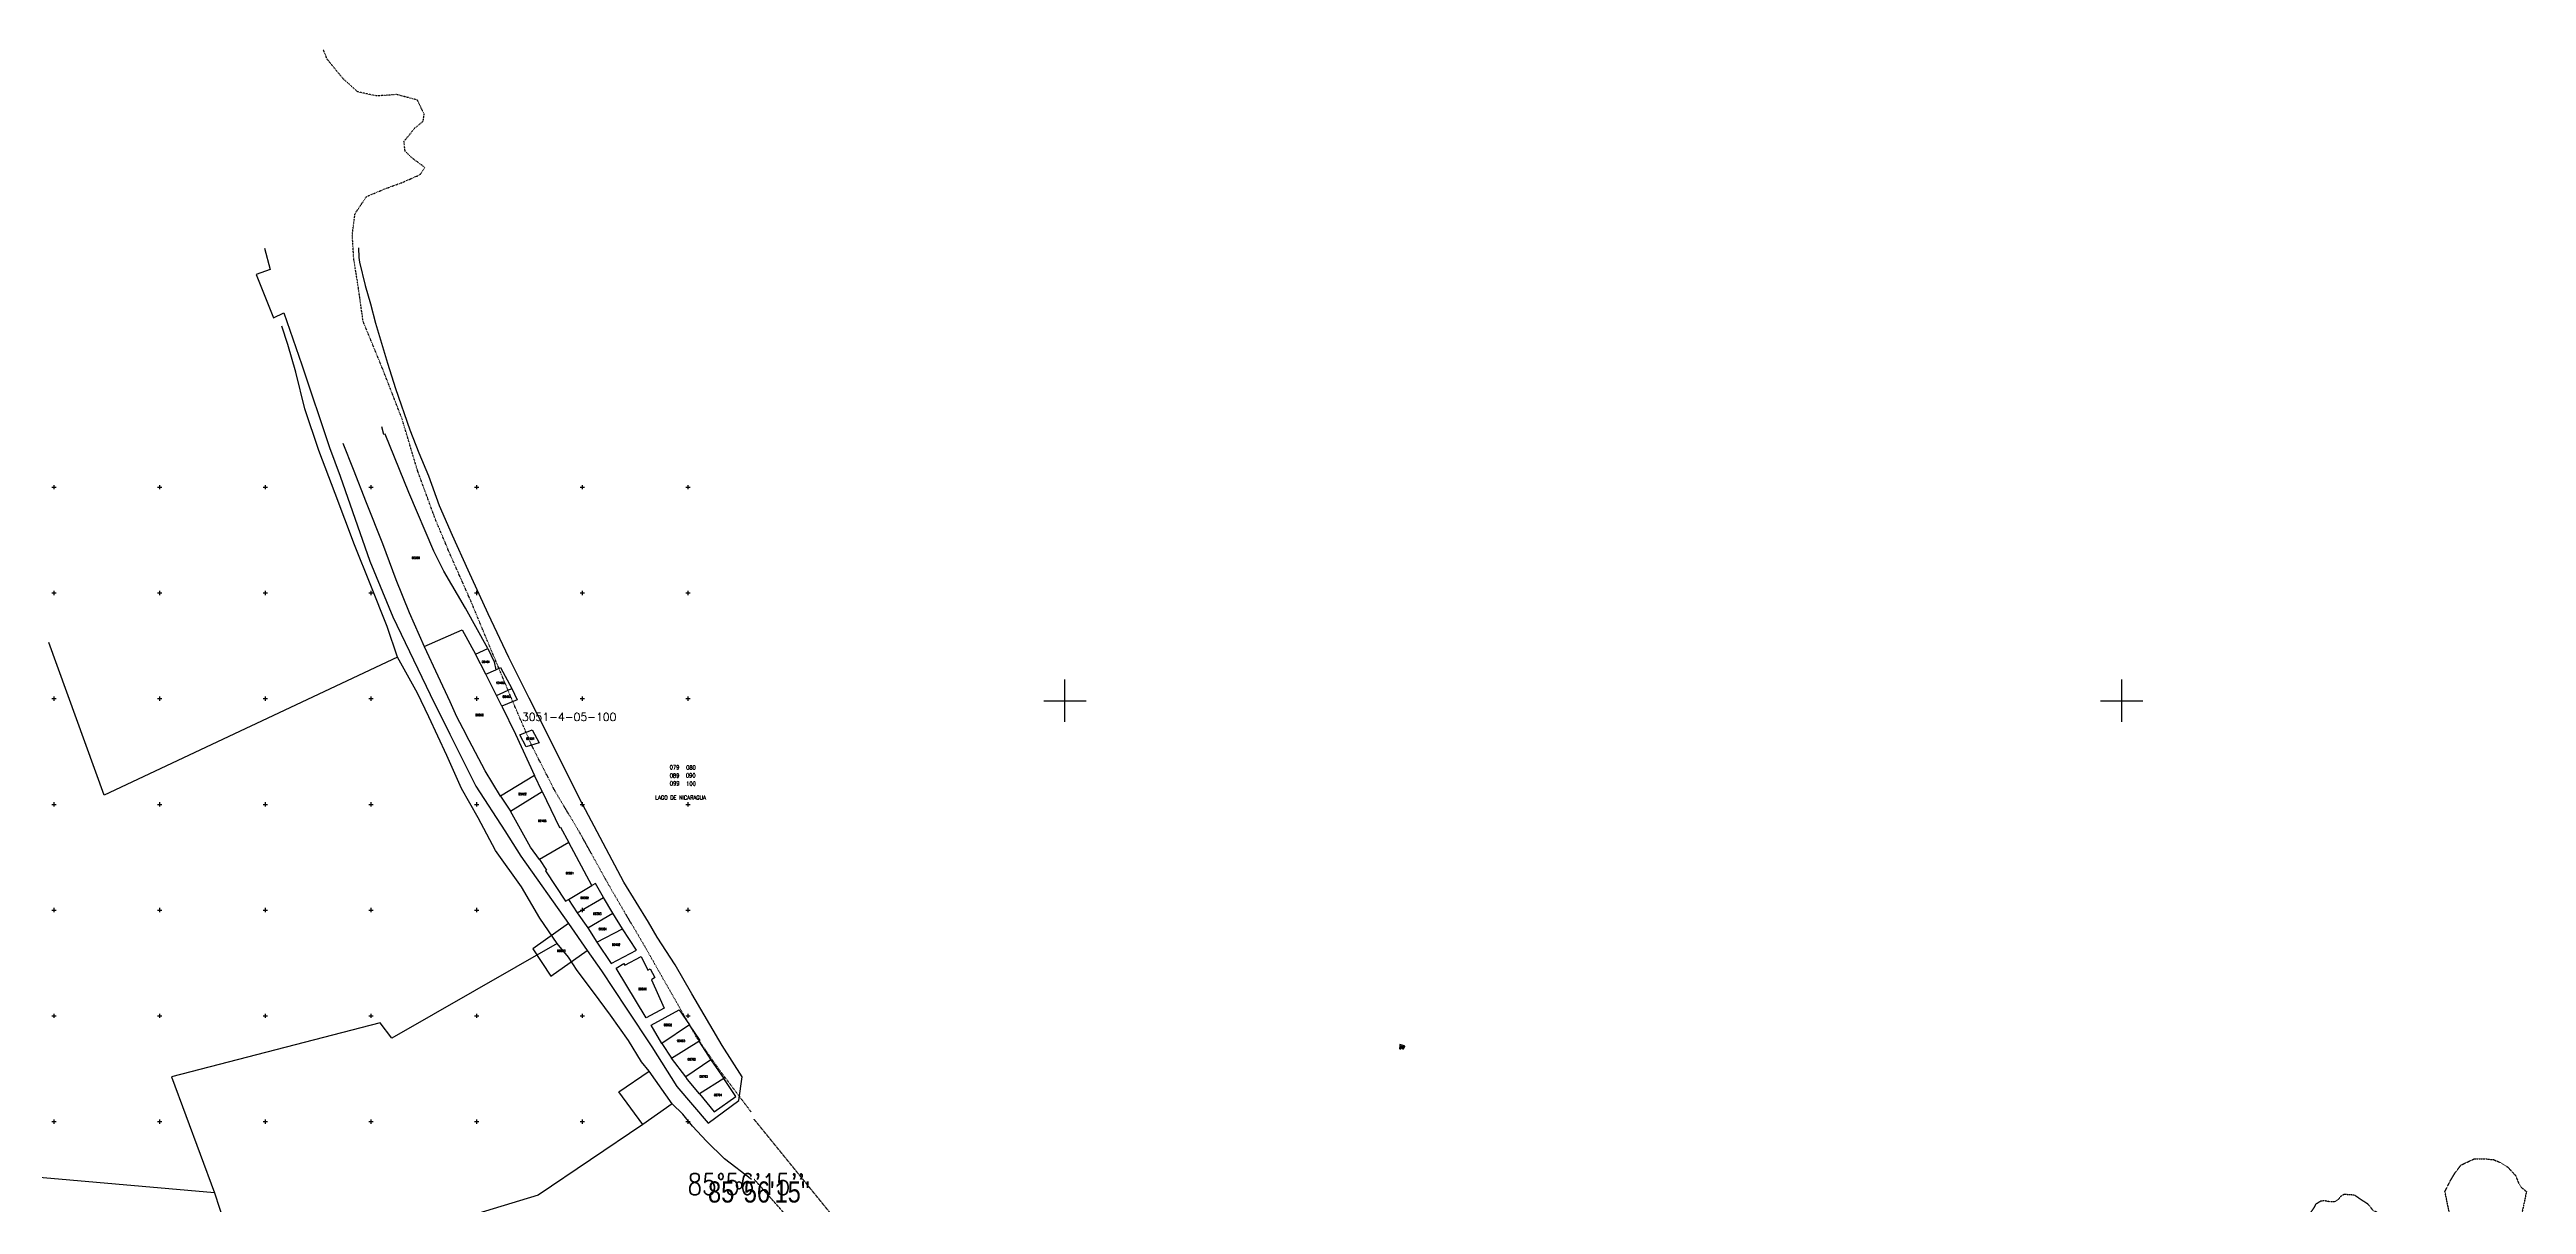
# Model space of a CAD drawing. Header units: metres. Extents: x 619047 to 657292, y 1301217 to 1319844.
# Drawn here: x 650288 to 652632, y 1318752 to 1319844 of the extents above; entities that cross this region are included whole.
import ezdxf
from ezdxf.enums import TextEntityAlignment as Align

# ---------------------------------------------------------------- set-up
doc = ezdxf.new("R2010")
doc.units = ezdxf.units.M
doc.linetypes.add('DIVIDE', pattern=[1.25, 0.5, -0.25, 0, -0.25, 0, -0.25])
doc.linetypes.add('HIDDEN', pattern=[0.375, 0.25, -0.125])
for name, color, linetype in [('10', 7, 'Continuous'), ('2', 1, 'Continuous'), ('3', 7, 'Continuous'), ('42', 7, 'Continuous'), ('44', 7, 'Continuous'), ('5', 7, 'Continuous'), ('6', 7, 'Continuous'), ('7', 7, 'Continuous')]:
    doc.layers.add(name, color=color, linetype=linetype)
doc.styles.add('ROMANS', font='ROMANS', dxfattribs={"height": 0.2})
doc.styles.get("Standard").update_dxf_attribs({"font": 'arial.ttf'})

# ---------------------------------------------------------------- blocks, each defined once
blk = doc.blocks.new('COORD')
at = {"layer": '42', "color": 2, "linetype": 'Continuous'}
for p, q in [((-2, 0), (2, 0)), ((0, -2), (0, 2))]:
    blk.add_line(p, q, dxfattribs=at)
blk = doc.blocks.new('COORD$')
at = {"layer": '42', "color": 2, "linetype": 'Continuous'}
blk.add_blockref('COORD', (0, 0), dxfattribs=at)

msp = doc.modelspace()

# ---------------------------------------------------------------- linework, layer by layer
at = {"color": 1}
for points in [[(651565.05329, 1318899.26997), (651565.40794, 1318899.17597), (651565.76264, 1318899.08214), (651566.67288, 1318901.6837), (651567.19586, 1318901.50099), (651569.01337, 1318900.866), (651569.43878, 1318901.77418), (651567.74961, 1318902.43381), (651567.73328, 1318902.43797), (651565.50966, 1318903.00408), (651565.47425, 1318902.87598), (651565.32941, 1318901.81855)], [(651565.76264, 1318899.08214), (651566.11728, 1318898.98811), (651566.99264, 1318900.85685), (651569.598, 1318900.29475), (651569.70196, 1318900.51815), (651570.06857, 1318901.00628), (651570.24755, 1318901.24492), (651570.14837, 1318901.49605), (651570.02879, 1318901.54335), (651569.43878, 1318901.77418), (651569.01337, 1318900.866), (651566.67288, 1318901.6837)], [(651566.11728, 1318898.98811), (651566.47198, 1318898.89428), (651566.72777, 1318899.40769), (651567.06395, 1318899.94534), (651567.11016, 1318899.97855), (651567.82844, 1318899.72536), (651567.78483, 1318899.53694), (651567.73943, 1318899.41119), (651567.72913, 1318899.37068), (651567.76446, 1318899.31564), (651568.43733, 1318899.09507), (651568.96212, 1318898.89764), (651569.07877, 1318899.29653), (651569.39087, 1318899.8493), (651569.598, 1318900.29475), (651566.99264, 1318900.85685)]]:
    msp.add_lwpolyline(points, close=True, dxfattribs=at)
at = {"layer": '2', "color": 1, "linetype": 'Continuous'}
for p, q in [((650700.3999, 1319253.37866), (650690.7149, 1319272.39166)), ((650715.5919, 1319223.00866), (650728.6419, 1319196.74766)), ((650714.2639, 1319138.03466), (650723.7539, 1319123.92766)), ((650723.7539, 1319123.92766), (650753.8409, 1319142.54666)), ((650753.8409, 1319142.54666), (650746.4329, 1319157.47166)), ((650753.8409, 1319142.54666), (650770.1929, 1319108.33066)), ((650742.8999, 1319089.92166), (650723.7539, 1319123.92766)), ((650779.0719, 1319094.27366), (650751.2659, 1319078.09866)), ((650770.1929, 1319108.33066), (650771.1569, 1319108.84066)), ((650771.1569, 1319108.84066), (650779.0719, 1319094.27366)), ((650800.8279, 1319053.51366), (650779.0719, 1319094.27366)), ((650751.2659, 1319078.09866), (650742.8999, 1319089.92166)), ((650751.2659, 1319078.09866), (650757.9999, 1319068.00066)), ((650757.9999, 1319068.00066), (650756.9849, 1319067.38866)), ((650756.9849, 1319067.38866), (650775.9139, 1319038.81966)), ((650778.7059, 1319040.29966), (650800.8279, 1319053.51366)), ((650804.1259, 1319055.45166), (650800.8279, 1319053.51366)), ((650811.9869, 1319042.30666), (650804.1259, 1319055.45166)), ((650775.9139, 1319038.81966), (650778.7059, 1319040.29966)), ((650778.7059, 1319040.29966), (650787.0229, 1319027.56266)), ((650787.0229, 1319027.56266), (650811.9869, 1319042.30666)), ((650787.0229, 1319027.56266), (650796.8679, 1319013.35466)), ((650796.8679, 1319013.35466), (650820.6149, 1319027.28366)), ((650820.6149, 1319027.28366), (650811.9869, 1319042.30666)), ((650829.6999, 1319012.56566), (650820.6149, 1319027.28366)), ((650778.6129, 1319017.48066), (650796.2629, 1318992.05966)), ((650796.8679, 1319013.35466), (650805.5929, 1319000.05966)), ((650805.5929, 1319000.05966), (650829.6999, 1319012.56566)), ((650805.5929, 1319000.05966), (650819.1139, 1318979.71166)), ((650843.2199, 1318992.42066), (650829.6999, 1319012.56566)), ((650819.1139, 1318979.71166), (650843.2199, 1318992.42066)), ((650823.8009, 1318975.35166), (650831.0049, 1318979.73866)), ((650852.0779, 1318928.30466), (650823.8009, 1318975.35166)), ((650831.0049, 1318979.73866), (650831.9239, 1318978.31766)), ((650831.9239, 1318978.31766), (650847.3509, 1318986.53466)), ((650847.3509, 1318986.53466), (650853.7389, 1318973.33566)), ((650853.7389, 1318973.33566), (650855.8689, 1318974.76366)), ((650855.8689, 1318974.76366), (650860.3629, 1318966.38866)), ((650860.3629, 1318966.38866), (650857.2179, 1318964.24666)), ((650857.2179, 1318964.24666), (650869.2309, 1318937.54266)), ((650869.2309, 1318937.54266), (650852.0779, 1318928.30466)), ((650856.8219, 1318921.50466), (650883.4639, 1318935.94866)), ((650883.4639, 1318935.94866), (650893.1579, 1318921.68966)), ((650866.9299, 1318904.14666), (650856.8219, 1318921.50466)), ((650893.1579, 1318921.68966), (650866.9299, 1318904.14666)), ((650866.9299, 1318904.14666), (650876.3169, 1318890.19266)), ((650876.3169, 1318890.19266), (650902.0919, 1318906.20966)), ((650903.3599, 1318906.92366), (650893.1579, 1318921.68966)), ((650902.0919, 1318906.20966), (650903.3599, 1318906.92366)), ((650902.0919, 1318906.20966), (650913.5209, 1318888.75266)), ((650889.7289, 1318872.68966), (650876.3169, 1318890.19266)), ((650913.5209, 1318888.75266), (650889.7289, 1318872.68966)), ((650913.5209, 1318888.75266), (650925.5609, 1318871.14566)), ((650443.80073, 1318762.85633), (649165.99073, 1318874.61433)), ((650876.84173, 1318846.99233), (650855.03173, 1318877.86533)), ((650891.4129, 1318869.89866), (650889.7289, 1318872.68966)), ((650902.7309, 1318856.35466), (650891.4129, 1318869.89866)), ((650925.5609, 1318871.14566), (650902.7309, 1318856.35466)), ((650937.1409, 1318854.09566), (650925.5609, 1318871.14566)), ((650902.7309, 1318856.35466), (650916.5469, 1318839.36166)), ((650916.5469, 1318839.36166), (650937.1409, 1318854.09566)), ((650443.80073, 1318762.85633), (650453.14273, 1318733.98933))]:
    msp.add_line(p, q, dxfattribs=at)
for points in [[(650491.1139, 1319656.23066), (650496.4829, 1319636.24866), (650483.1779, 1319631.55166), (650499.5559, 1319590.32266), (650509.4049, 1319595.26666), (650526.5069, 1319545.86766), (650552.3959, 1319467.86066), (650562.5009, 1319440.82966), (650590.8329, 1319360.34166), (650612.5129, 1319307.60266), (650647.8959, 1319234.23466), (650666.3509, 1319196.52766)], [(650579.8659, 1319656.73566), (650580.3999, 1319647.38966), (650581.0169, 1319643.17866), (650586.3369, 1319621.16166), (650591.2949, 1319603.61066), (650596.1009, 1319585.24766), (650607.3409, 1319547.71266), (650614.8499, 1319523.46766), (650628.6829, 1319484.51766), (650637.2039, 1319462.86366), (650646.1829, 1319441.00666), (650656.3909, 1319412.80866), (650668.5289, 1319384.86866), (650683.3179, 1319352.01066), (650702.4899, 1319310.93966), (650721.8149, 1319269.56366), (650741.2879, 1319230.98066), (650758.6689, 1319196.85366)], [(650617.03573, 1319269.59633), (650607.17873, 1319298.51233), (650591.66273, 1319337.30733), (650576.15173, 1319375.59333), (650557.77173, 1319424.28333), (650542.49773, 1319464.85833), (650529.26273, 1319504.43033), (650520.63673, 1319538.94733), (650513.08373, 1319565.33633), (650507.37373, 1319582.58533)], [(650565.2949, 1319471.89766), (650574.8369, 1319447.14966), (650587.1339, 1319415.65666), (650602.7959, 1319377.06566), (650615.2499, 1319342.83166), (650627.7999, 1319311.59366), (650642.1809, 1319279.69866), (650677.9749, 1319295.25466), (650690.7149, 1319272.39166), (650702.4939, 1319277.59366), (650681.0919, 1319315.71566), (650660.8629, 1319350.84666), (650651.1269, 1319369.65566), (650627.4599, 1319425.08066), (650605.1659, 1319480.35666), (650604.0989, 1319480.10066), (650601.9029, 1319487.25266)], [(650617.03573, 1319269.59633), (650339.28273, 1319138.92333), (650286.95073, 1319283.23133)], [(650642.1809, 1319279.69866), (650655.1329, 1319251.70966), (650666.3499, 1319227.52366), (650672.8259, 1319213.52866), (650681.6949, 1319196.58166)], [(650768.06373, 1318998.56333), (650751.63573, 1319022.60833), (650734.15273, 1319052.23833), (650709.52273, 1319086.65233), (650693.30073, 1319117.56133), (650677.35673, 1319145.16733), (650663.41673, 1319176.59933), (650646.64773, 1319213.09833), (650635.82073, 1319235.39933), (650617.03573, 1319269.59633)], [(650710.4429, 1319233.35166), (650700.3999, 1319253.37866), (650710.0469, 1319257.51066)], [(650702.4939, 1319277.59366), (650708.3579, 1319265.06966), (650710.0469, 1319257.51066), (650714.3619, 1319259.75266), (650724.9629, 1319239.77766)], [(650724.9629, 1319239.77766), (650730.0109, 1319229.23166), (650715.5919, 1319223.00866), (650710.4429, 1319233.35166), (650724.9629, 1319239.77766)], [(650768.06373, 1318998.56333), (650611.44773, 1318909.09033), (650600.42273, 1318923.50933), (650402.88973, 1318872.66633), (650443.80073, 1318762.85633)], [(650778.6129, 1319017.48066), (650744.9309, 1318993.77166), (650762.0749, 1318967.89166), (650796.2629, 1318992.05966)], [(650855.03173, 1318877.86533), (650847.85573, 1318886.71633), (650835.51973, 1318906.97433), (650818.58573, 1318930.76033), (650802.42673, 1318952.77333), (650787.04173, 1318973.01033), (650778.82373, 1318985.66833), (650768.06373, 1318998.56333)], [(650876.84173, 1318846.99233), (650849.03573, 1318827.49333), (650826.46373, 1318858.36133), (650855.03173, 1318877.86533)], [(650951.82073, 1318775.53333), (650926.49073, 1318794.94433), (650909.35373, 1318811.61233), (650896.04373, 1318825.76233), (650887.07073, 1318837.39833), (650876.84173, 1318846.99233)], [(650849.03573, 1318827.49333), (650749.92673, 1318760.50633), (650664.75173, 1318734.77533)]]:
    msp.add_lwpolyline(points, dxfattribs=at)
at = {"layer": '3', "color": 30, "linetype": 'HIDDEN'}
for p, q in [((651032.64073, 1318736.18833), (650954.27273, 1318832.56033)), ((650989.48973, 1318736.01833), (650954.49173, 1318775.57233))]:
    msp.add_line(p, q, dxfattribs=at)
at = {"layer": '3', "color": 30, "linetype": 'DIVIDE'}
msp.add_lwpolyline([(650951.57573, 1318839.33733), (650922.09273, 1318878.29733), (650899.25373, 1318910.94333), (650876.61873, 1318950.70833), (650850.38273, 1318996.80633), (650821.58673, 1319045.68333), (650812.58273, 1319061.64033), (650790.19573, 1319102.17033), (650766.28873, 1319142.18133), (650743.87873, 1319186.01533), (650726.05973, 1319227.33733), (650705.64773, 1319276.01333), (650686.26673, 1319322.66333), (650666.64873, 1319366.77033), (650652.69673, 1319399.98133), (650636.12073, 1319445.12433), (650621.03273, 1319495.36133), (650603.18073, 1319541.25833), (650584.31273, 1319587.14833), (650580.03173, 1319617.88033), (650575.51473, 1319646.06833), (650574.08173, 1319669.19233), (650576.73573, 1319689.03833), (650587.54573, 1319705.12333), (650604.76973, 1319712.35133), (650620.98573, 1319718.30333), (650638.20673, 1319725.78633), (650642.73073, 1319732.67933), (650630.47373, 1319741.75133), (650624.07773, 1319748.06533), (650622.99773, 1319757.21033), (650633.32273, 1319769.98733), (650641.15273, 1319776.39333), (650642.12173, 1319783.00833), (650635.67673, 1319796.44033), (650616.07973, 1319801.65233), (650597.29073, 1319800.26033), (650579.22673, 1319804.21133), (650565.42173, 1319816.57833), (650550.30373, 1319835.03833), (650546.68273, 1319844.16733)], dxfattribs=at)
at = {"layer": '3', "color": 30, "linetype": 'HIDDEN'}
for points in [[(652559.04173, 1318742.20633), (652554.49473, 1318764.02733), (652558.47173, 1318772.20433), (652563.45973, 1318780.90033), (652569.72073, 1318789.09933), (652582.34973, 1318795.07233), (652591.23073, 1318795.15933), (652600.37573, 1318794.23133), (652605.98173, 1318791.99733), (652614.15273, 1318786.99133), (652621.33773, 1318779.17833), (652624.20073, 1318772.08533), (652627.03573, 1318767.78933), (652631.64173, 1318764.02033), (652627.05773, 1318742.47433)], [(652494.58373, 1318741.95233), (652486.40873, 1318746.32133), (652481.78173, 1318752.12533), (652475.39673, 1318756.13233), (652469.00673, 1318760.64733), (652459.10273, 1318761.31333), (652456.57573, 1318760.27133), (652453.81773, 1318756.93833), (652450.03673, 1318754.35833), (652445.72373, 1318754.31633), (652440.63773, 1318755.28333), (652437.08773, 1318754.99433), (652432.04373, 1318751.89333), (652430.55273, 1318748.82633), (652425.55773, 1318741.68033)]]:
    msp.add_lwpolyline(points, dxfattribs=at)
at = {"layer": '6', "color": 30, "linetype": 'Continuous'}
for p, q in [((650732.8129, 1319196.11566), (650744.3879, 1319200.66466)), ((650738.6869, 1319184.74466), (650732.8129, 1319196.11566)), ((650751.0769, 1319188.53366), (650738.6869, 1319184.74466)), ((650744.3879, 1319200.66466), (650751.0769, 1319188.53366))]:
    msp.add_line(p, q, dxfattribs=at)
for points in [[(650666.3509, 1319196.52766), (650691.0659, 1319147.48566), (650718.3649, 1319105.26466), (650733.5219, 1319081.15866), (650778.6129, 1319017.48066)], [(650728.6419, 1319196.74766), (650746.4329, 1319157.47166), (650714.2639, 1319138.03466), (650699.8199, 1319161.83666), (650681.6949, 1319196.58166)], [(650943.0389, 1318872.55766), (650924.1579, 1318902.09266), (650895.4179, 1318951.22266), (650879.5919, 1318978.37566), (650862.6509, 1319004.66266), (650854.2799, 1319018.82266), (650831.1089, 1319056.52966), (650791.8349, 1319130.43666), (650758.6689, 1319196.85366)], [(650796.2629, 1318992.05966), (650809.9339, 1318972.72766), (650833.2499, 1318937.66366), (650857.4349, 1318901.07566), (650881.3679, 1318863.31966), (650910.9849, 1318828.77766), (650939.9979, 1318850.13866), (650943.0389, 1318872.55766)]]:
    msp.add_lwpolyline(points, dxfattribs=at)

# ---------------------------------------------------------------- block references
at = {"layer": '42', "color": 1, "linetype": 'Continuous', "xscale": 10, "yscale": 10}
for p in [(651248.56473, 1319228.24733), (652248.56473, 1319228.24733)]:
    msp.add_blockref('COORD$', p, dxfattribs=at)
at = {"layer": '5', "color": 2, "linetype": 'Continuous'}
for p in [(650291.8349, 1319430.25866), (650391.8349, 1319430.25866), (650491.8349, 1319430.25866), (650591.8349, 1319430.25866), (650691.8349, 1319430.25866), (650791.8349, 1319430.25866), (650891.8349, 1319430.25866), (650291.8349, 1319330.25866), (650391.8349, 1319330.25866), (650491.8349, 1319330.25866), (650591.8349, 1319330.25866), (650691.8349, 1319330.25866), (650791.8349, 1319330.25866), (650891.8349, 1319330.25866), (650291.8349, 1319230.25866), (650391.8349, 1319230.25866), (650491.8349, 1319230.25866), (650591.8349, 1319230.25866), (650691.8349, 1319230.25866), (650791.8349, 1319230.25866), (650891.8349, 1319230.25866), (650291.8349, 1319130.25866), (650391.8349, 1319130.25866), (650491.8349, 1319130.25866), (650591.8349, 1319130.25866), (650691.8349, 1319130.25866), (650791.8349, 1319130.25866), (650891.8349, 1319130.25866), (650291.8349, 1319030.25866), (650391.8349, 1319030.25866), (650491.8349, 1319030.25866), (650591.8349, 1319030.25866), (650691.8349, 1319030.25866), (650791.8349, 1319030.25866), (650891.8349, 1319030.25866), (650291.8349, 1318930.25866), (650391.8349, 1318930.25866), (650491.8349, 1318930.25866), (650591.8349, 1318930.25866), (650691.8349, 1318930.25866), (650791.8349, 1318930.25866), (650891.8349, 1318930.25866), (650291.8349, 1318830.25866), (650391.8349, 1318830.25866), (650491.8349, 1318830.25866), (650591.8349, 1318830.25866), (650691.8349, 1318830.25866), (650791.8349, 1318830.25866), (650891.8349, 1318830.25866)]:
    msp.add_blockref('COORD', p, dxfattribs=at)

# ---------------------------------------------------------------- texts
at = {"layer": '10', "color": 7, "linetype": 'Continuous', "style": 'ROMANS'}
msp.add_text('3051-4-05-100', height=7.5, dxfattribs=at).set_placement((650779.3499, 1319212.96466), align=Align.MIDDLE)
at = {"layer": '10', "color": 7, "linetype": 'Continuous', "style": 'ROMANS', "width": 0.8}
for s, p in [('079', (650879.0589, 1319165.35366)), ('080', (650894.6189, 1319165.16866)), ('089', (650879.1209, 1319157.44566)), ('099', (650879.1819, 1319150.09366)), ('090', (650894.4339, 1319157.63166)), ('100', (650894.6179, 1319149.84666))]:
    msp.add_text(s, height=4, dxfattribs=at).set_placement(p, align=Align.MIDDLE)
at = {"layer": '44', "color": 7, "linetype": 'Continuous', "style": 'ROMANS', "width": 0.8}
msp.add_text("85%%d56'15''", height=20, rotation=359.99996111, dxfattribs=at).set_placement((650946.92374, 1318771.12428), align=Align.MIDDLE)
at = {"layer": '44', "color": 7, "linetype": 'Continuous', "width": 0.8}
msp.add_text("85%%d56'15''", height=20, dxfattribs=at).set_placement((650958.93873, 1318763.67233), align=Align.MIDDLE)
at = {"layer": '7', "color": 7, "linetype": 'Continuous', "style": 'ROMANS'}
for s, height, width, p in [('00300', 2, 0.8, (650634.1999, 1319363.51866)), ('00401', 2, 0.8, (650700.6349, 1319265.04666)), ('00402', 2, 0.8, (650714.2599, 1319245.27766)), ('00403', 2, 0.8, (650720.1639, 1319232.09866)), ('00500', 2, 0.8, (650694.5029, 1319214.82866)), ('00104', 2, 0.8, (650742.5369, 1319192.43066)), ('00102', 2, 0.8, (650735.1839, 1319140.03066)), ('LAGO DE NICARAGUA ', 4, 0.75, (650886.0209, 1319136.72366)), ('00103', 2, 0.8, (650753.9129, 1319114.61166)), ('00201', 2, 0.8, (650779.9289, 1319065.25566)), ('00302', 2, 0.8, (650793.9799, 1319041.78566)), ('00303', 2, 0.8, (650806.0129, 1319026.84666)), ('00304', 2, 0.8, (650811.1379, 1319012.35266)), ('00402', 2, 0.8, (650823.8259, 1318997.55466)), ('00800', 2, 0.8, (650771.9039, 1318991.75766)), ('00500', 2, 0.8, (650848.7829, 1318955.63466)), ('00602', 2, 0.8, (650872.7719, 1318921.64366)), ('00603', 2, 0.8, (650885.2519, 1318906.70366)), ('00702', 2, 0.8, (650895.2789, 1318889.08866)), ('00703', 2, 0.8, (650906.6439, 1318872.81166)), ('00704', 2, 0.8, (650920.2369, 1318855.41866))]:
    msp.add_text(s, height=height, dxfattribs=dict(at, width=width)).set_placement(p, align=Align.MIDDLE)

doc.saveas('drawing.dxf')
